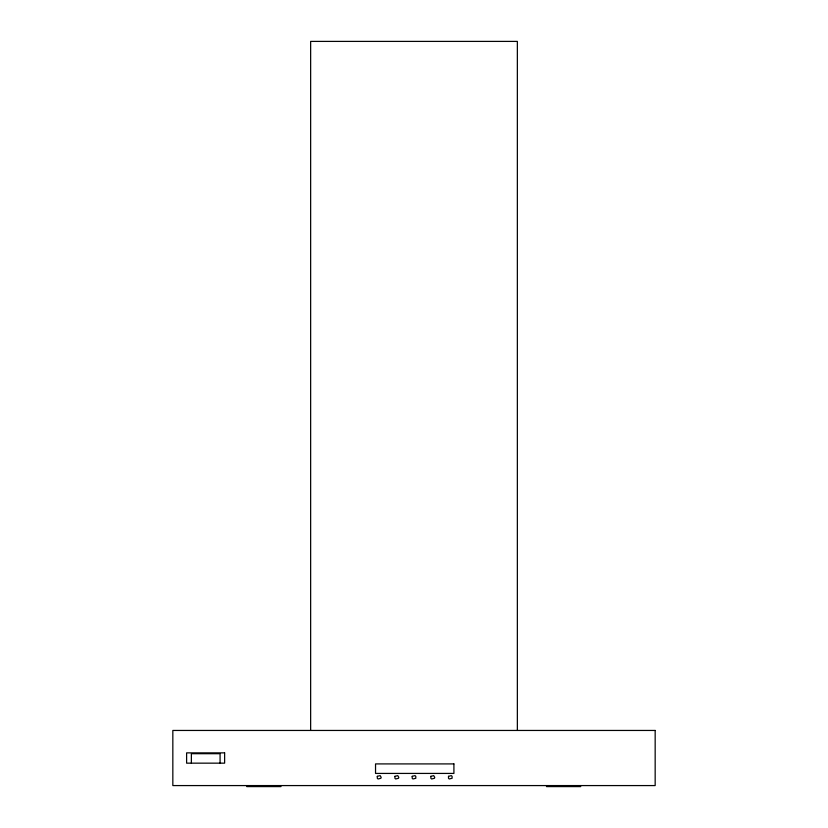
<?xml version="1.0" encoding="UTF-8"?>
<svg xmlns="http://www.w3.org/2000/svg" width="828" height="828" viewBox="0 0 828 828"><rect width="100%" height="100%" fill="white"/><g stroke="black" fill="none" stroke-linecap="round" stroke-linejoin="round"><path stroke-width="1.24" d="M246.703 786.6L281.013 786.6M546.439 786.6L580.749 786.6M517.355 730.451L517.355 41.4L310.645 41.4L310.645 730.451M220.082 763.199L220.082 753.697L191.371 753.697L191.371 763.199M377.299 776.333L377.299 778.279L378.054 778.982L380.89 778.279L381.17 777.306L380.135 775.629L377.299 776.333M394.925 776.333L394.925 778.279L395.68 778.982L398.516 778.279L398.796 777.306L397.761 775.629L394.925 776.333M412.199 776.333L412.199 778.279L412.965 778.982L415.801 778.279L415.801 776.333L415.035 775.629L412.199 776.333M430.87 776.333L430.87 778.279L431.626 778.982L434.462 778.279L434.741 777.306L433.696 775.629L430.87 776.333M448.497 776.333L448.497 778.279L449.252 778.982L452.088 778.279L452.088 776.333L451.322 775.629L448.497 776.333M655.165 730.451L172.835 730.451L172.835 785.575L655.165 785.575L655.165 730.451M224.626 752.869L186.611 752.869L186.611 763.157L224.626 763.157L224.626 752.869M453.91 763.913L375.539 763.913L375.539 773.424L453.91 773.424L453.91 763.913"/></g></svg>
